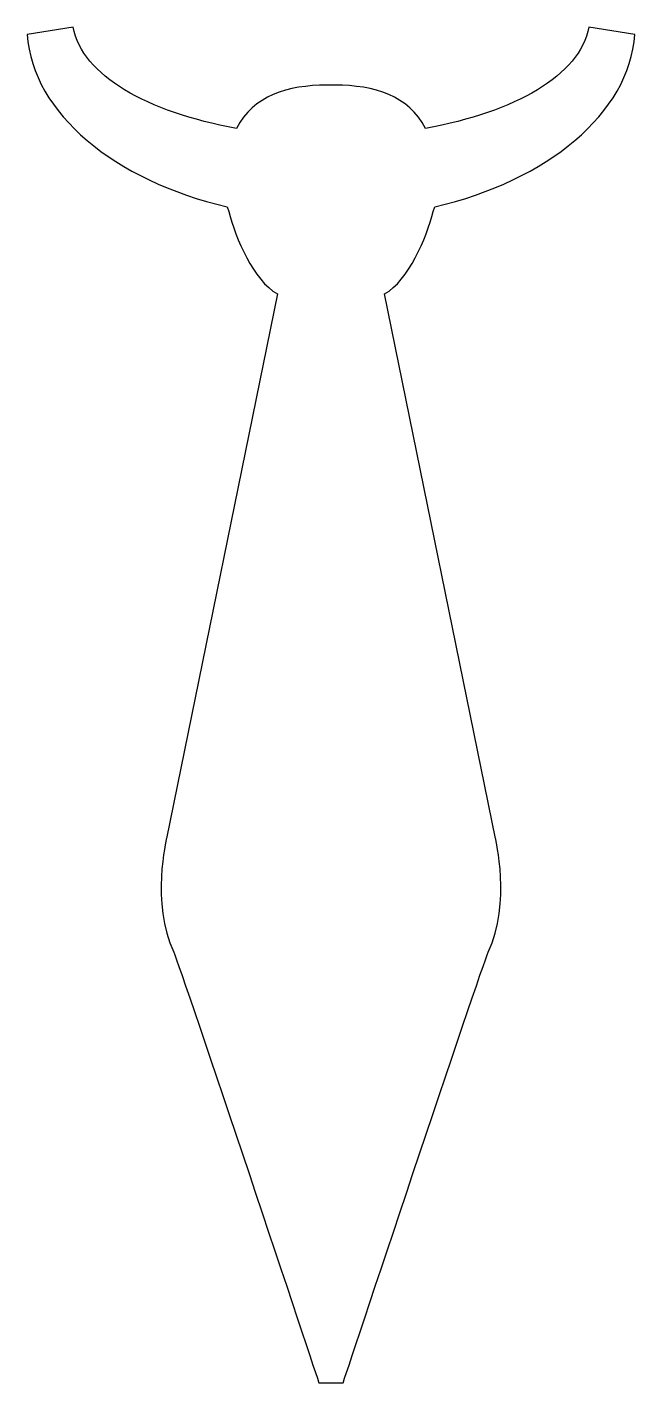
# Model space of a CAD drawing. Header units: centimetres. Extents: x -4.1 to 4.1, y -9.2 to 9.2.
import ezdxf

# ---------------------------------------------------------------- set-up
doc = ezdxf.new("R2010")
doc.units = ezdxf.units.CM
doc.header["$MEASUREMENT"] = 0
doc.layers.add('Camada 1', color=7, linetype='Continuous')

msp = doc.modelspace()

# ---------------------------------------------------------------- linework, layer by layer
at = {"layer": 'Camada 1'}
msp.add_open_spline([(4.13517, 9.08733), (4.05688, 8.01148), (2.95037, 7.10465), (1.41957, 6.74698), (1.41957, 6.74698), (1.41957, 6.74698), (1.39748, 6.68536), (1.39748, 6.68536), (1.39748, 6.68536), (1.30379, 6.31717), (1.06151, 5.74543), (0.73835, 5.56345), (0.73835, 5.56345), (0.73835, 5.56345), (2.24399, -1.83335), (2.24399, -1.83335), (2.24399, -1.83335), (2.24399, -1.83335), (2.45703, -2.70322), (2.14543, -3.37748), (2.14543, -3.37748), (2.04608, -3.59259), (0.17418, -9.22551), (0.17418, -9.22551), (0.17418, -9.22551), (0.17418, -9.22551), (0.0099, -9.22552), (0.0099, -9.22552), (0.0099, -9.22552), (0.0099, -9.22552), (-0.15438, -9.22552), (-0.15438, -9.22552), (-0.15438, -9.22552), (-0.15438, -9.22552), (-2.02631, -3.59259), (-2.12563, -3.37749), (-2.12563, -3.37749), (-2.43723, -2.70323), (-2.22419, -1.83336), (-2.22419, -1.83336), (-2.22419, -1.83336), (-2.22419, -1.83336), (-0.71853, 5.56344), (-0.71853, 5.56344), (-0.71853, 5.56344), (-1.04169, 5.74542), (-1.284, 6.31716), (-1.37755, 6.68535), (-1.37755, 6.68535), (-1.37755, 6.68535), (-1.39975, 6.74697), (-1.39975, 6.74697), (-1.39975, 6.74697), (-2.93042, 7.10463), (-4.03706, 8.01147), (-4.11535, 9.08732), (-4.11535, 9.08732), (-4.11535, 9.08732), (-3.49085, 9.18731), (-3.49085, 9.18731), (-3.49085, 9.18731), (-3.36483, 8.52278), (-2.49213, 8.0373), (-1.27256, 7.81039), (-1.27256, 7.81039), (-1.27256, 7.81039), (-1.27256, 7.81039), (-1.27256, 7.81039), (-1.27256, 7.81039), (-1.04528, 8.25584), (-0.57967, 8.39919), (-0.04542, 8.39919), (-0.04542, 8.39919), (-0.04542, 8.39919), (0.06535, 8.3992), (0.06535, 8.3992), (0.06535, 8.3992), (0.59949, 8.3992), (1.06508, 8.25585), (1.29225, 7.8104), (1.29225, 7.8104), (1.29225, 7.8104), (1.29225, 7.8104), (1.29225, 7.8104), (1.29225, 7.8104), (2.51195, 8.03731), (3.38463, 8.52279), (3.51068, 9.18732), (3.51068, 9.18732), (3.51068, 9.18732), (4.13517, 9.08733), (4.13517, 9.08733)], degree=3, knots=[0, 0, 0, 0, 0.04166667, 0.04166667, 0.04166667, 0.04166667, 0.08333333, 0.08333333, 0.08333333, 0.08333333, 0.125, 0.125, 0.125, 0.125, 0.16666667, 0.16666667, 0.16666667, 0.16666667, 0.20833333, 0.20833333, 0.20833333, 0.20833333, 0.25, 0.25, 0.25, 0.25, 0.29166667, 0.29166667, 0.29166667, 0.29166667, 0.33333333, 0.33333333, 0.33333333, 0.33333333, 0.375, 0.375, 0.375, 0.375, 0.41666667, 0.41666667, 0.41666667, 0.41666667, 0.45833333, 0.45833333, 0.45833333, 0.45833333, 0.5, 0.5, 0.5, 0.5, 0.54166667, 0.54166667, 0.54166667, 0.54166667, 0.58333333, 0.58333333, 0.58333333, 0.58333333, 0.625, 0.625, 0.625, 0.625, 0.66666667, 0.66666667, 0.66666667, 0.66666667, 0.70833333, 0.70833333, 0.70833333, 0.70833333, 0.75, 0.75, 0.75, 0.75, 0.79166667, 0.79166667, 0.79166667, 0.79166667, 0.83333333, 0.83333333, 0.83333333, 0.83333333, 0.875, 0.875, 0.875, 0.875, 0.91666667, 0.91666667, 0.91666667, 0.91666667, 1, 1, 1, 1], dxfattribs=at)

doc.saveas('drawing.dxf')
